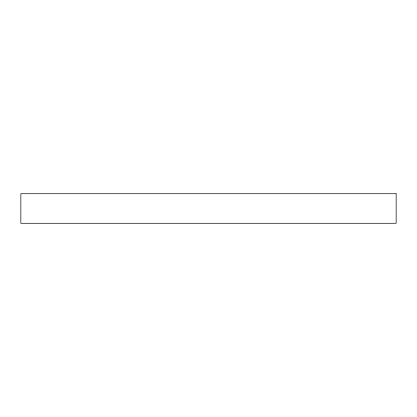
<?xml version="1.0" encoding="UTF-8"?>
<svg xmlns="http://www.w3.org/2000/svg" width="417" height="417" viewBox="0 0 417 417"><rect width="100%" height="100%" fill="white"/><g stroke="black" fill="none" stroke-linecap="round" stroke-linejoin="round"><path stroke-width="0.63" d="M396.15 193.723L20.85 193.723L20.85 223.277L396.15 223.277L396.15 193.723"/></g></svg>
